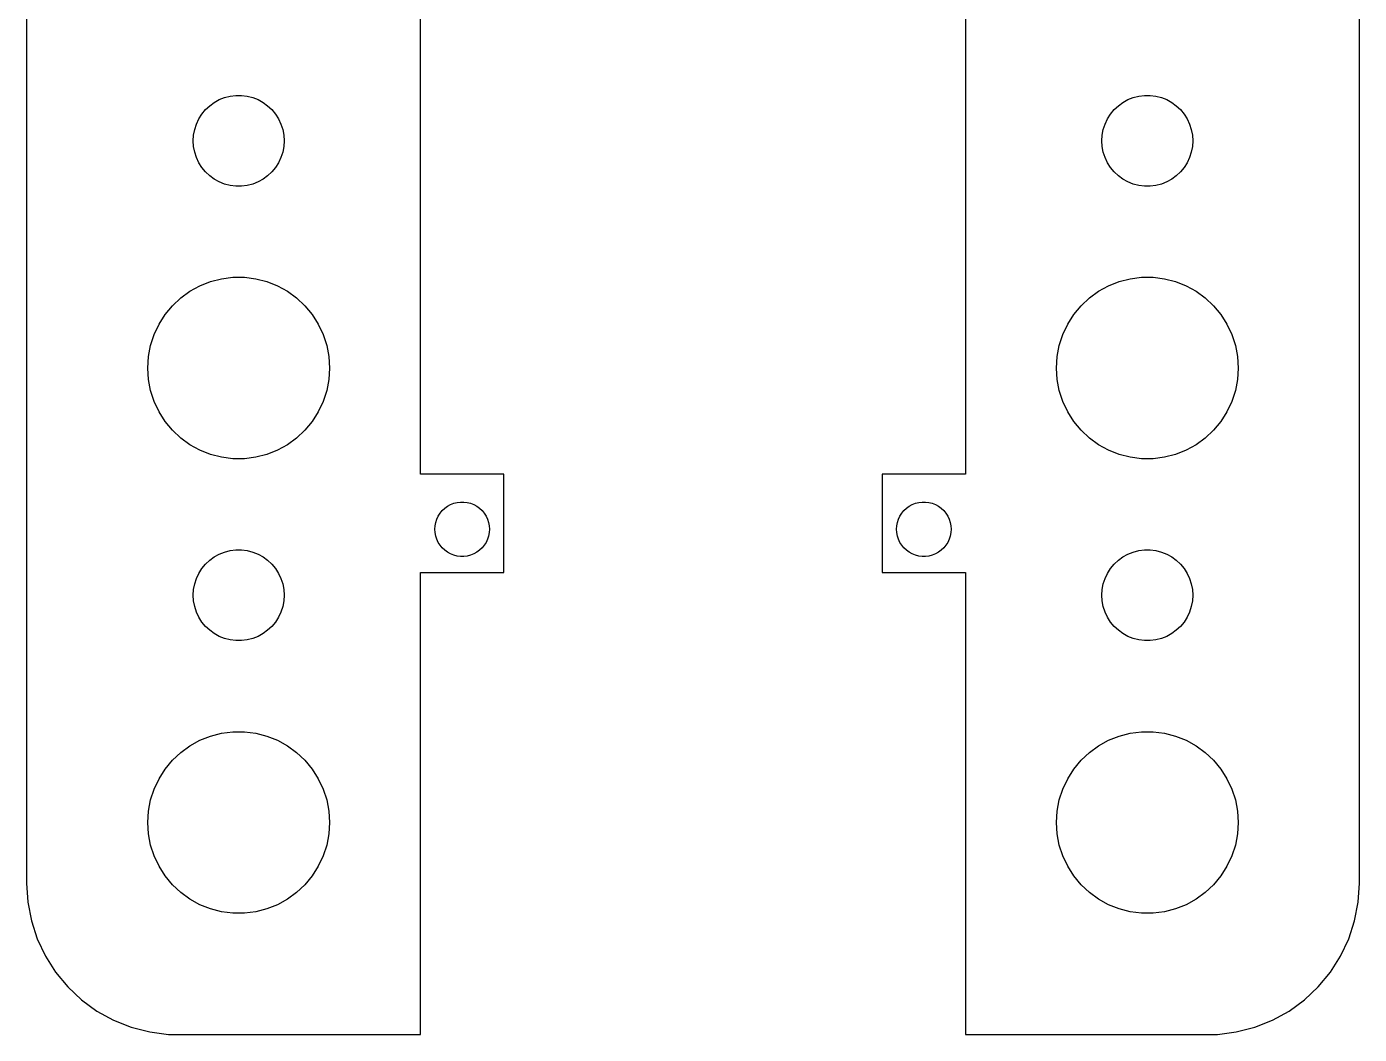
# Model space of a CAD drawing. Header units: metres. Extents: x -22 to 22, y 47 to 205.
# Drawn here: x -22 to 22, y 131.01 to 164.27 of the extents above; entities that cross this region are included whole.
import ezdxf

# ---------------------------------------------------------------- set-up
doc = ezdxf.new("R2010")
doc.units = ezdxf.units.M

msp = doc.modelspace()

# ---------------------------------------------------------------- linework, layer by layer
for p, q in [((-22, 200), (-22, 136)), ((22, 136), (22, 200)), ((-9, 149.5), (-9, 186.5)), ((9, 186.5), (9, 149.5)), ((-15.6387, 161.857), (-15.4635, 161.927)), ((-15.4635, 161.927), (-15.2811, 161.973)), ((-15.2811, 161.973), (-15.0942, 161.997)), ((-15.0942, 161.997), (-14.9058, 161.997)), ((-14.9058, 161.997), (-14.7189, 161.973)), ((-14.7189, 161.973), (-14.5365, 161.927)), ((-14.5365, 161.927), (-14.3613, 161.857)), ((14.3613, 161.857), (14.5365, 161.927)), ((14.5365, 161.927), (14.7189, 161.973)), ((14.7189, 161.973), (14.9058, 161.997)), ((14.9058, 161.997), (15.0942, 161.997)), ((15.0942, 161.997), (15.2811, 161.973)), ((15.2811, 161.973), (15.4635, 161.927)), ((15.4635, 161.927), (15.6387, 161.857)), ((-16.2135, 161.382), (-16.0934, 161.527)), ((-16.0934, 161.527), (-15.9561, 161.656)), ((-15.9561, 161.656), (-15.8037, 161.766)), ((-15.8037, 161.766), (-15.6387, 161.857)), ((-14.3613, 161.857), (-14.1963, 161.766)), ((-14.1963, 161.766), (-14.0439, 161.656)), ((-14.0439, 161.656), (-13.9065, 161.527)), ((-13.9065, 161.527), (-13.7865, 161.382)), ((13.7865, 161.382), (13.9065, 161.527)), ((13.9065, 161.527), (14.0439, 161.656)), ((14.0439, 161.656), (14.1963, 161.766)), ((14.1963, 161.766), (14.3613, 161.857)), ((15.6387, 161.857), (15.8037, 161.766)), ((15.8037, 161.766), (15.9561, 161.656)), ((15.9561, 161.656), (16.0934, 161.527)), ((16.0934, 161.527), (16.2135, 161.382)), ((-16.4529, 160.873), (-16.3947, 161.052)), ((-16.3947, 161.052), (-16.3145, 161.223)), ((-16.3145, 161.223), (-16.2135, 161.382)), ((-13.7865, 161.382), (-13.6855, 161.223)), ((-13.6855, 161.223), (-13.6053, 161.052)), ((-13.6053, 161.052), (-13.5471, 160.873)), ((13.5471, 160.873), (13.6053, 161.052)), ((13.6053, 161.052), (13.6855, 161.223)), ((13.6855, 161.223), (13.7865, 161.382)), ((16.2135, 161.382), (16.3145, 161.223)), ((16.3145, 161.223), (16.3947, 161.052)), ((16.3947, 161.052), (16.4529, 160.873)), ((-16.5, 160.5), (-16.4882, 160.688)), ((-16.4882, 160.688), (-16.4529, 160.873)), ((-13.5471, 160.873), (-13.5118, 160.688)), ((-13.5118, 160.688), (-13.5, 160.5)), ((13.5, 160.5), (13.5118, 160.688)), ((13.5118, 160.688), (13.5471, 160.873)), ((16.4529, 160.873), (16.4882, 160.688)), ((16.4882, 160.688), (16.5, 160.5)), ((-16.4882, 160.312), (-16.5, 160.5)), ((-16.4529, 160.127), (-16.4882, 160.312)), ((-13.5118, 160.312), (-13.5471, 160.127)), ((-13.5, 160.5), (-13.5118, 160.312)), ((13.5118, 160.312), (13.5, 160.5)), ((13.5471, 160.127), (13.5118, 160.312)), ((16.4882, 160.312), (16.4529, 160.127)), ((16.5, 160.5), (16.4882, 160.312)), ((-16.3947, 159.948), (-16.4529, 160.127)), ((-16.3145, 159.777), (-16.3947, 159.948)), ((-16.2135, 159.618), (-16.3145, 159.777)), ((-13.6855, 159.777), (-13.7865, 159.618)), ((-13.6053, 159.948), (-13.6855, 159.777)), ((-13.5471, 160.127), (-13.6053, 159.948)), ((13.6053, 159.948), (13.5471, 160.127)), ((13.6855, 159.777), (13.6053, 159.948)), ((13.7865, 159.618), (13.6855, 159.777)), ((16.3145, 159.777), (16.2135, 159.618)), ((16.3947, 159.948), (16.3145, 159.777)), ((16.4529, 160.127), (16.3947, 159.948)), ((-16.0934, 159.473), (-16.2135, 159.618)), ((-15.9561, 159.344), (-16.0934, 159.473)), ((-15.8037, 159.234), (-15.9561, 159.344)), ((-14.0439, 159.344), (-14.1963, 159.234)), ((-13.9065, 159.473), (-14.0439, 159.344)), ((-13.7865, 159.618), (-13.9065, 159.473)), ((13.9065, 159.473), (13.7865, 159.618)), ((14.0439, 159.344), (13.9065, 159.473)), ((14.1963, 159.234), (14.0439, 159.344)), ((15.9561, 159.344), (15.8037, 159.234)), ((16.0934, 159.473), (15.9561, 159.344)), ((16.2135, 159.618), (16.0934, 159.473)), ((-15.6387, 159.143), (-15.8037, 159.234)), ((-15.4635, 159.073), (-15.6387, 159.143)), ((-15.2811, 159.027), (-15.4635, 159.073)), ((-15.0942, 159.003), (-15.2811, 159.027)), ((-14.9058, 159.003), (-15.0942, 159.003)), ((-14.7189, 159.027), (-14.9058, 159.003)), ((-14.5365, 159.073), (-14.7189, 159.027)), ((-14.3613, 159.143), (-14.5365, 159.073)), ((-14.1963, 159.234), (-14.3613, 159.143)), ((14.3613, 159.143), (14.1963, 159.234)), ((14.5365, 159.073), (14.3613, 159.143)), ((14.7189, 159.027), (14.5365, 159.073)), ((14.9058, 159.003), (14.7189, 159.027)), ((15.0942, 159.003), (14.9058, 159.003)), ((15.2811, 159.027), (15.0942, 159.003)), ((15.4635, 159.073), (15.2811, 159.027)), ((15.6387, 159.143), (15.4635, 159.073)), ((15.8037, 159.234), (15.6387, 159.143)), ((-16.2773, 155.714), (-15.927, 155.853)), ((-15.927, 155.853), (-15.5621, 155.947)), ((-15.5621, 155.947), (-15.1884, 155.994)), ((-15.1884, 155.994), (-14.8116, 155.994)), ((-14.8116, 155.994), (-14.4379, 155.947)), ((-14.4379, 155.947), (-14.0729, 155.853)), ((-14.0729, 155.853), (-13.7227, 155.714)), ((13.7227, 155.714), (14.0729, 155.853)), ((14.0729, 155.853), (14.4379, 155.947)), ((14.4379, 155.947), (14.8116, 155.994)), ((14.8116, 155.994), (15.1884, 155.994)), ((15.1884, 155.994), (15.5621, 155.947)), ((15.5621, 155.947), (15.927, 155.853)), ((15.927, 155.853), (16.2773, 155.714)), ((-16.9123, 155.312), (-16.6075, 155.533)), ((-16.6075, 155.533), (-16.2773, 155.714)), ((-13.7227, 155.714), (-13.3925, 155.533)), ((-13.3925, 155.533), (-13.0877, 155.312)), ((13.0877, 155.312), (13.3925, 155.533)), ((13.3925, 155.533), (13.7227, 155.714)), ((16.2773, 155.714), (16.6075, 155.533)), ((16.6075, 155.533), (16.9123, 155.312)), ((-17.427, 154.763), (-17.1869, 155.054)), ((-17.1869, 155.054), (-16.9123, 155.312)), ((-13.0877, 155.312), (-12.8131, 155.054)), ((-12.8131, 155.054), (-12.5729, 154.763)), ((12.5729, 154.763), (12.8131, 155.054)), ((12.8131, 155.054), (13.0877, 155.312)), ((16.9123, 155.312), (17.1869, 155.054)), ((17.1869, 155.054), (17.427, 154.763)), ((-17.7893, 154.104), (-17.6289, 154.445)), ((-17.6289, 154.445), (-17.427, 154.763)), ((-12.5729, 154.763), (-12.3711, 154.445)), ((-12.3711, 154.445), (-12.2107, 154.104)), ((12.2107, 154.104), (12.3711, 154.445)), ((12.3711, 154.445), (12.5729, 154.763)), ((17.427, 154.763), (17.6289, 154.445)), ((17.6289, 154.445), (17.7893, 154.104)), ((-17.9057, 153.746), (-17.7893, 154.104)), ((-12.2107, 154.104), (-12.0942, 153.746)), ((12.0942, 153.746), (12.2107, 154.104)), ((17.7893, 154.104), (17.9057, 153.746)), ((-17.9763, 153.376), (-17.9057, 153.746)), ((-12.0942, 153.746), (-12.0237, 153.376)), ((12.0237, 153.376), (12.0942, 153.746)), ((17.9057, 153.746), (17.9763, 153.376)), ((-18, 153), (-17.9763, 153.376)), ((-12.0237, 153.376), (-12, 153)), ((12, 153), (12.0237, 153.376)), ((17.9763, 153.376), (18, 153)), ((-17.9763, 152.624), (-18, 153)), ((-12, 153), (-12.0237, 152.624)), ((12.0237, 152.624), (12, 153)), ((18, 153), (17.9763, 152.624)), ((-17.9057, 152.254), (-17.9763, 152.624)), ((-17.7893, 151.896), (-17.9057, 152.254)), ((-12.0942, 152.254), (-12.2107, 151.896)), ((-12.0237, 152.624), (-12.0942, 152.254)), ((12.0942, 152.254), (12.0237, 152.624)), ((12.2107, 151.896), (12.0942, 152.254)), ((17.9057, 152.254), (17.7893, 151.896)), ((17.9763, 152.624), (17.9057, 152.254)), ((-17.6289, 151.555), (-17.7893, 151.896)), ((-12.2107, 151.896), (-12.3711, 151.555)), ((12.3711, 151.555), (12.2107, 151.896)), ((17.7893, 151.896), (17.6289, 151.555)), ((-17.427, 151.237), (-17.6289, 151.555)), ((-12.3711, 151.555), (-12.5729, 151.237)), ((12.5729, 151.237), (12.3711, 151.555)), ((17.6289, 151.555), (17.427, 151.237)), ((-17.1869, 150.946), (-17.427, 151.237)), ((-16.9123, 150.688), (-17.1869, 150.946)), ((-12.8131, 150.946), (-13.0877, 150.688)), ((-12.5729, 151.237), (-12.8131, 150.946)), ((12.8131, 150.946), (12.5729, 151.237)), ((13.0877, 150.688), (12.8131, 150.946)), ((17.1869, 150.946), (16.9123, 150.688)), ((17.427, 151.237), (17.1869, 150.946)), ((-16.6075, 150.467), (-16.9123, 150.688)), ((-13.0877, 150.688), (-13.3925, 150.467)), ((13.3925, 150.467), (13.0877, 150.688)), ((16.9123, 150.688), (16.6075, 150.467)), ((-16.2773, 150.286), (-16.6075, 150.467)), ((-15.927, 150.147), (-16.2773, 150.286)), ((-15.5621, 150.053), (-15.927, 150.147)), ((-15.1884, 150.006), (-15.5621, 150.053)), ((-14.4379, 150.053), (-14.8116, 150.006)), ((-14.0729, 150.147), (-14.4379, 150.053)), ((-13.7227, 150.286), (-14.0729, 150.147)), ((-13.3925, 150.467), (-13.7227, 150.286)), ((13.7227, 150.286), (13.3925, 150.467)), ((14.0729, 150.147), (13.7227, 150.286)), ((14.4379, 150.053), (14.0729, 150.147)), ((14.8116, 150.006), (14.4379, 150.053)), ((15.5621, 150.053), (15.1884, 150.006)), ((15.927, 150.147), (15.5621, 150.053)), ((16.2773, 150.286), (15.927, 150.147)), ((16.6075, 150.467), (16.2773, 150.286)), ((-14.8116, 150.006), (-15.1884, 150.006)), ((15.1884, 150.006), (14.8116, 150.006)), ((-6.25, 149.5), (-9, 149.5)), ((-6.25, 146.25), (-6.25, 149.5)), ((9, 149.5), (6.25, 149.5)), ((6.25, 149.5), (6.25, 146.25)), ((-8.34811, 148.209), (-8.27606, 148.296)), ((-8.27606, 148.296), (-8.19368, 148.373)), ((-8.19368, 148.373), (-8.10223, 148.44)), ((-8.10223, 148.44), (-8.00319, 148.494)), ((-8.00319, 148.494), (-7.8981, 148.536)), ((-7.8981, 148.536), (-7.78864, 148.564)), ((-7.78864, 148.564), (-7.6765, 148.578)), ((-7.6765, 148.578), (-7.56348, 148.578)), ((-7.56348, 148.578), (-7.45135, 148.564)), ((-7.45135, 148.564), (-7.34187, 148.536)), ((-7.34187, 148.536), (-7.23679, 148.494)), ((-7.23679, 148.494), (-7.13776, 148.44)), ((-7.13776, 148.44), (-7.04631, 148.373)), ((-7.04631, 148.373), (-6.96393, 148.296)), ((-6.96393, 148.296), (-6.89188, 148.209)), ((6.89188, 148.209), (6.96393, 148.296)), ((6.96393, 148.296), (7.04631, 148.373)), ((7.04631, 148.373), (7.13776, 148.44)), ((7.13776, 148.44), (7.23679, 148.494)), ((7.23679, 148.494), (7.34187, 148.536)), ((7.34187, 148.536), (7.45135, 148.564)), ((7.45135, 148.564), (7.56348, 148.578)), ((7.56348, 148.578), (7.6765, 148.578)), ((7.6765, 148.578), (7.78864, 148.564)), ((7.78864, 148.564), (7.8981, 148.536)), ((7.8981, 148.536), (8.00319, 148.494)), ((8.00319, 148.494), (8.10223, 148.44)), ((8.10223, 148.44), (8.19368, 148.373)), ((8.19368, 148.373), (8.27606, 148.296)), ((8.27606, 148.296), (8.34811, 148.209)), ((-8.51289, 147.793), (-8.49171, 147.904)), ((-8.49171, 147.904), (-8.45679, 148.011)), ((-8.45679, 148.011), (-8.40866, 148.114)), ((-8.40866, 148.114), (-8.34811, 148.209)), ((-6.89188, 148.209), (-6.83131, 148.114)), ((-6.83131, 148.114), (-6.78319, 148.011)), ((-6.78319, 148.011), (-6.74828, 147.904)), ((-6.74828, 147.904), (-6.7271, 147.793)), ((6.7271, 147.793), (6.74828, 147.904)), ((6.74828, 147.904), (6.78319, 148.011)), ((6.78319, 148.011), (6.83131, 148.114)), ((6.83131, 148.114), (6.89188, 148.209)), ((8.34811, 148.209), (8.40866, 148.114)), ((8.40866, 148.114), (8.45679, 148.011)), ((8.45679, 148.011), (8.49171, 147.904)), ((8.49171, 147.904), (8.51289, 147.793)), ((-8.51999, 147.68), (-8.51289, 147.793)), ((-8.51289, 147.567), (-8.51999, 147.68)), ((-8.49171, 147.456), (-8.51289, 147.567)), ((-8.45679, 147.349), (-8.49171, 147.456)), ((-6.74828, 147.456), (-6.78319, 147.349)), ((-6.7271, 147.567), (-6.74828, 147.456)), ((-6.7271, 147.793), (-6.71999, 147.68)), ((-6.71999, 147.68), (-6.7271, 147.567)), ((6.71999, 147.68), (6.7271, 147.793)), ((6.7271, 147.567), (6.71999, 147.68)), ((6.74828, 147.456), (6.7271, 147.567)), ((6.78319, 147.349), (6.74828, 147.456)), ((8.49171, 147.456), (8.45679, 147.349)), ((8.51289, 147.567), (8.49171, 147.456)), ((8.51289, 147.793), (8.51999, 147.68)), ((8.51999, 147.68), (8.51289, 147.567)), ((-15.4635, 146.927), (-15.2811, 146.973)), ((-15.2811, 146.973), (-15.0942, 146.997)), ((-15.0942, 146.997), (-14.9058, 146.997)), ((-14.9058, 146.997), (-14.7189, 146.973)), ((-14.7189, 146.973), (-14.5365, 146.927)), ((-8.40866, 147.246), (-8.45679, 147.349)), ((-8.34811, 147.151), (-8.40866, 147.246)), ((-8.27606, 147.064), (-8.34811, 147.151)), ((-8.19368, 146.987), (-8.27606, 147.064)), ((-8.10223, 146.92), (-8.19368, 146.987)), ((-7.04631, 146.987), (-7.13776, 146.92)), ((-6.96393, 147.064), (-7.04631, 146.987)), ((-6.89188, 147.151), (-6.96393, 147.064)), ((-6.83131, 147.246), (-6.89188, 147.151)), ((-6.78319, 147.349), (-6.83131, 147.246)), ((6.83131, 147.246), (6.78319, 147.349)), ((6.89188, 147.151), (6.83131, 147.246)), ((6.96393, 147.064), (6.89188, 147.151)), ((7.04631, 146.987), (6.96393, 147.064)), ((7.13776, 146.92), (7.04631, 146.987)), ((8.19368, 146.987), (8.10223, 146.92)), ((8.27606, 147.064), (8.19368, 146.987)), ((8.34811, 147.151), (8.27606, 147.064)), ((8.40866, 147.246), (8.34811, 147.151)), ((8.45679, 147.349), (8.40866, 147.246)), ((14.5365, 146.927), (14.7189, 146.973)), ((14.7189, 146.973), (14.9058, 146.997)), ((14.9058, 146.997), (15.0942, 146.997)), ((15.0942, 146.997), (15.2811, 146.973)), ((15.2811, 146.973), (15.4635, 146.927)), ((-16.2135, 146.382), (-16.0934, 146.527)), ((-16.0934, 146.527), (-15.9561, 146.656)), ((-15.9561, 146.656), (-15.8037, 146.766)), ((-15.8037, 146.766), (-15.6387, 146.857)), ((-15.6387, 146.857), (-15.4635, 146.927)), ((-14.5365, 146.927), (-14.3613, 146.857)), ((-14.3613, 146.857), (-14.1963, 146.766)), ((-14.1963, 146.766), (-14.0439, 146.656)), ((-14.0439, 146.656), (-13.9065, 146.527)), ((-13.9065, 146.527), (-13.7865, 146.382)), ((-8.00319, 146.866), (-8.10223, 146.92)), ((-7.8981, 146.824), (-8.00319, 146.866)), ((-7.78864, 146.796), (-7.8981, 146.824)), ((-7.6765, 146.782), (-7.78864, 146.796)), ((-7.56348, 146.782), (-7.6765, 146.782)), ((-7.45135, 146.796), (-7.56348, 146.782)), ((-7.34187, 146.824), (-7.45135, 146.796)), ((-7.23679, 146.866), (-7.34187, 146.824)), ((-7.13776, 146.92), (-7.23679, 146.866)), ((7.23679, 146.866), (7.13776, 146.92)), ((7.34187, 146.824), (7.23679, 146.866)), ((7.45135, 146.796), (7.34187, 146.824)), ((7.56348, 146.782), (7.45135, 146.796)), ((7.6765, 146.782), (7.56348, 146.782)), ((7.78864, 146.796), (7.6765, 146.782)), ((7.8981, 146.824), (7.78864, 146.796)), ((8.00319, 146.866), (7.8981, 146.824)), ((8.10223, 146.92), (8.00319, 146.866)), ((13.7865, 146.382), (13.9065, 146.527)), ((13.9065, 146.527), (14.0439, 146.656)), ((14.0439, 146.656), (14.1963, 146.766)), ((14.1963, 146.766), (14.3613, 146.857)), ((14.3613, 146.857), (14.5365, 146.927)), ((15.4635, 146.927), (15.6387, 146.857)), ((15.6387, 146.857), (15.8037, 146.766)), ((15.8037, 146.766), (15.9561, 146.656)), ((15.9561, 146.656), (16.0934, 146.527)), ((16.0934, 146.527), (16.2135, 146.382)), ((-16.3947, 146.052), (-16.3145, 146.223)), ((-16.3145, 146.223), (-16.2135, 146.382)), ((-13.7865, 146.382), (-13.6855, 146.223)), ((-13.6855, 146.223), (-13.6053, 146.052)), ((-9, 146.25), (-6.25, 146.25)), ((-9, 131.01), (-9, 146.25)), ((6.25, 146.25), (9, 146.25)), ((9, 146.25), (9, 131.01)), ((13.6053, 146.052), (13.6855, 146.223)), ((13.6855, 146.223), (13.7865, 146.382)), ((16.2135, 146.382), (16.3145, 146.223)), ((16.3145, 146.223), (16.3947, 146.052)), ((-16.5, 145.5), (-16.4882, 145.688)), ((-16.4882, 145.688), (-16.4529, 145.873)), ((-16.4529, 145.873), (-16.3947, 146.052)), ((-13.6053, 146.052), (-13.5471, 145.873)), ((-13.5471, 145.873), (-13.5118, 145.688)), ((-13.5118, 145.688), (-13.5, 145.5)), ((13.5, 145.5), (13.5118, 145.688)), ((13.5118, 145.688), (13.5471, 145.873)), ((13.5471, 145.873), (13.6053, 146.052)), ((16.3947, 146.052), (16.4529, 145.873)), ((16.4529, 145.873), (16.4882, 145.688)), ((16.4882, 145.688), (16.5, 145.5)), ((-16.4882, 145.312), (-16.5, 145.5)), ((-16.4529, 145.127), (-16.4882, 145.312)), ((-13.5118, 145.312), (-13.5471, 145.127)), ((-13.5, 145.5), (-13.5118, 145.312)), ((13.5118, 145.312), (13.5, 145.5)), ((13.5471, 145.127), (13.5118, 145.312)), ((16.4882, 145.312), (16.4529, 145.127)), ((16.5, 145.5), (16.4882, 145.312)), ((-16.3947, 144.948), (-16.4529, 145.127)), ((-16.3145, 144.777), (-16.3947, 144.948)), ((-16.2135, 144.618), (-16.3145, 144.777)), ((-13.6855, 144.777), (-13.7865, 144.618)), ((-13.6053, 144.948), (-13.6855, 144.777)), ((-13.5471, 145.127), (-13.6053, 144.948)), ((13.6053, 144.948), (13.5471, 145.127)), ((13.6855, 144.777), (13.6053, 144.948)), ((13.7865, 144.618), (13.6855, 144.777)), ((16.3145, 144.777), (16.2135, 144.618)), ((16.3947, 144.948), (16.3145, 144.777)), ((16.4529, 145.127), (16.3947, 144.948)), ((-16.0934, 144.473), (-16.2135, 144.618)), ((-15.9561, 144.344), (-16.0934, 144.473)), ((-15.8037, 144.234), (-15.9561, 144.344)), ((-14.0439, 144.344), (-14.1963, 144.234)), ((-13.9065, 144.473), (-14.0439, 144.344)), ((-13.7865, 144.618), (-13.9065, 144.473)), ((13.9065, 144.473), (13.7865, 144.618)), ((14.0439, 144.344), (13.9065, 144.473)), ((14.1963, 144.234), (14.0439, 144.344)), ((15.9561, 144.344), (15.8037, 144.234)), ((16.0934, 144.473), (15.9561, 144.344)), ((16.2135, 144.618), (16.0934, 144.473)), ((-15.6387, 144.143), (-15.8037, 144.234)), ((-15.4635, 144.073), (-15.6387, 144.143)), ((-15.2811, 144.027), (-15.4635, 144.073)), ((-15.0942, 144.003), (-15.2811, 144.027)), ((-14.9058, 144.003), (-15.0942, 144.003)), ((-14.7189, 144.027), (-14.9058, 144.003)), ((-14.5365, 144.073), (-14.7189, 144.027)), ((-14.3613, 144.143), (-14.5365, 144.073)), ((-14.1963, 144.234), (-14.3613, 144.143)), ((14.3613, 144.143), (14.1963, 144.234)), ((14.5365, 144.073), (14.3613, 144.143)), ((14.7189, 144.027), (14.5365, 144.073)), ((14.9058, 144.003), (14.7189, 144.027)), ((15.0942, 144.003), (14.9058, 144.003)), ((15.2811, 144.027), (15.0942, 144.003)), ((15.4635, 144.073), (15.2811, 144.027)), ((15.6387, 144.143), (15.4635, 144.073)), ((15.8037, 144.234), (15.6387, 144.143)), ((-16.2773, 140.714), (-15.927, 140.853)), ((-15.927, 140.853), (-15.5621, 140.947)), ((-15.5621, 140.947), (-15.1884, 140.994)), ((-15.1884, 140.994), (-14.8116, 140.994)), ((-14.8116, 140.994), (-14.4379, 140.947)), ((-14.4379, 140.947), (-14.0729, 140.853)), ((-14.0729, 140.853), (-13.7227, 140.714)), ((13.7227, 140.714), (14.0729, 140.853)), ((14.0729, 140.853), (14.4379, 140.947)), ((14.4379, 140.947), (14.8116, 140.994)), ((14.8116, 140.994), (15.1884, 140.994)), ((15.1884, 140.994), (15.5621, 140.947)), ((15.5621, 140.947), (15.927, 140.853)), ((15.927, 140.853), (16.2773, 140.714)), ((-16.9123, 140.312), (-16.6075, 140.533)), ((-16.6075, 140.533), (-16.2773, 140.714)), ((-13.7227, 140.714), (-13.3925, 140.533)), ((-13.3925, 140.533), (-13.0877, 140.312)), ((13.0877, 140.312), (13.3925, 140.533)), ((13.3925, 140.533), (13.7227, 140.714)), ((16.2773, 140.714), (16.6075, 140.533)), ((16.6075, 140.533), (16.9123, 140.312)), ((-17.427, 139.763), (-17.1869, 140.054)), ((-17.1869, 140.054), (-16.9123, 140.312)), ((-13.0877, 140.312), (-12.8131, 140.054)), ((-12.8131, 140.054), (-12.5729, 139.763)), ((12.5729, 139.763), (12.8131, 140.054)), ((12.8131, 140.054), (13.0877, 140.312)), ((16.9123, 140.312), (17.1869, 140.054)), ((17.1869, 140.054), (17.427, 139.763)), ((-17.6289, 139.445), (-17.427, 139.763)), ((-12.5729, 139.763), (-12.3711, 139.445)), ((12.3711, 139.445), (12.5729, 139.763)), ((17.427, 139.763), (17.6289, 139.445)), ((-17.9057, 138.746), (-17.7893, 139.104)), ((-17.7893, 139.104), (-17.6289, 139.445)), ((-12.3711, 139.445), (-12.2107, 139.104)), ((-12.2107, 139.104), (-12.0942, 138.746)), ((12.0942, 138.746), (12.2107, 139.104)), ((12.2107, 139.104), (12.3711, 139.445)), ((17.6289, 139.445), (17.7893, 139.104)), ((17.7893, 139.104), (17.9057, 138.746)), ((-17.9763, 138.376), (-17.9057, 138.746)), ((-12.0942, 138.746), (-12.0237, 138.376)), ((12.0237, 138.376), (12.0942, 138.746)), ((17.9057, 138.746), (17.9763, 138.376)), ((-18, 138), (-17.9763, 138.376)), ((-12.0237, 138.376), (-12, 138)), ((12, 138), (12.0237, 138.376)), ((17.9763, 138.376), (18, 138)), ((-17.9763, 137.624), (-18, 138)), ((-12, 138), (-12.0237, 137.624)), ((12.0237, 137.624), (12, 138)), ((18, 138), (17.9763, 137.624)), ((-17.9057, 137.254), (-17.9763, 137.624)), ((-12.0237, 137.624), (-12.0942, 137.254)), ((12.0942, 137.254), (12.0237, 137.624)), ((17.9763, 137.624), (17.9057, 137.254)), ((-17.7893, 136.896), (-17.9057, 137.254)), ((-17.6289, 136.555), (-17.7893, 136.896)), ((-12.2107, 136.896), (-12.3711, 136.555)), ((-12.0942, 137.254), (-12.2107, 136.896)), ((12.2107, 136.896), (12.0942, 137.254)), ((12.3711, 136.555), (12.2107, 136.896)), ((17.7893, 136.896), (17.6289, 136.555)), ((17.9057, 137.254), (17.7893, 136.896)), ((-17.427, 136.237), (-17.6289, 136.555)), ((-12.3711, 136.555), (-12.5729, 136.237)), ((12.5729, 136.237), (12.3711, 136.555)), ((17.6289, 136.555), (17.427, 136.237)), ((-22, 136), (-21.9606, 135.373)), ((-17.1869, 135.946), (-17.427, 136.237)), ((-12.5729, 136.237), (-12.8131, 135.946)), ((12.8131, 135.946), (12.5729, 136.237)), ((17.427, 136.237), (17.1869, 135.946)), ((21.9606, 135.373), (22, 136)), ((-16.9123, 135.688), (-17.1869, 135.946)), ((-16.6075, 135.467), (-16.9123, 135.688)), ((-13.0877, 135.688), (-13.3925, 135.467)), ((-12.8131, 135.946), (-13.0877, 135.688)), ((13.0877, 135.688), (12.8131, 135.946)), ((13.3925, 135.467), (13.0877, 135.688)), ((16.9123, 135.688), (16.6075, 135.467)), ((17.1869, 135.946), (16.9123, 135.688)), ((-21.9606, 135.373), (-21.8429, 134.757)), ((-16.2773, 135.286), (-16.6075, 135.467)), ((-15.927, 135.147), (-16.2773, 135.286)), ((-15.5621, 135.053), (-15.927, 135.147)), ((-14.0729, 135.147), (-14.4379, 135.053)), ((-13.7227, 135.286), (-14.0729, 135.147)), ((-13.3925, 135.467), (-13.7227, 135.286)), ((13.7227, 135.286), (13.3925, 135.467)), ((14.0729, 135.147), (13.7227, 135.286)), ((14.4379, 135.053), (14.0729, 135.147)), ((15.927, 135.147), (15.5621, 135.053)), ((16.2773, 135.286), (15.927, 135.147)), ((16.6075, 135.467), (16.2773, 135.286)), ((21.8429, 134.757), (21.9606, 135.373)), ((-21.8429, 134.757), (-21.6489, 134.159)), ((-15.1884, 135.006), (-15.5621, 135.053)), ((-14.8116, 135.006), (-15.1884, 135.006)), ((-14.4379, 135.053), (-14.8116, 135.006)), ((14.8116, 135.006), (14.4379, 135.053)), ((15.1884, 135.006), (14.8116, 135.006)), ((15.5621, 135.053), (15.1884, 135.006)), ((21.6489, 134.159), (21.8429, 134.757)), ((-21.6489, 134.159), (-21.3815, 133.591)), ((21.3815, 133.591), (21.6489, 134.159)), ((-21.3815, 133.591), (-21.0451, 133.061)), ((21.0451, 133.061), (21.3815, 133.591)), ((-21.0451, 133.061), (-20.6448, 132.577)), ((20.6448, 132.577), (21.0451, 133.061)), ((-20.6448, 132.577), (-20.1871, 132.147)), ((20.1871, 132.147), (20.6448, 132.577)), ((-20.1871, 132.147), (-19.6791, 131.778)), ((19.6791, 131.778), (20.1871, 132.147)), ((-19.6791, 131.778), (-19.1289, 131.476)), ((19.1289, 131.476), (19.6791, 131.778)), ((-19.1289, 131.476), (-18.5451, 131.245)), ((-18.5451, 131.245), (-17.9369, 131.089)), ((17.9369, 131.089), (18.5451, 131.245)), ((18.5451, 131.245), (19.1289, 131.476)), ((-17.9369, 131.089), (-17.3139, 131.01)), ((-17.3139, 131.01), (-9, 131.01)), ((9, 131.01), (17.3139, 131.01)), ((17.3139, 131.01), (17.9369, 131.089))]:
    msp.add_line(p, q)

doc.saveas('drawing.dxf')
